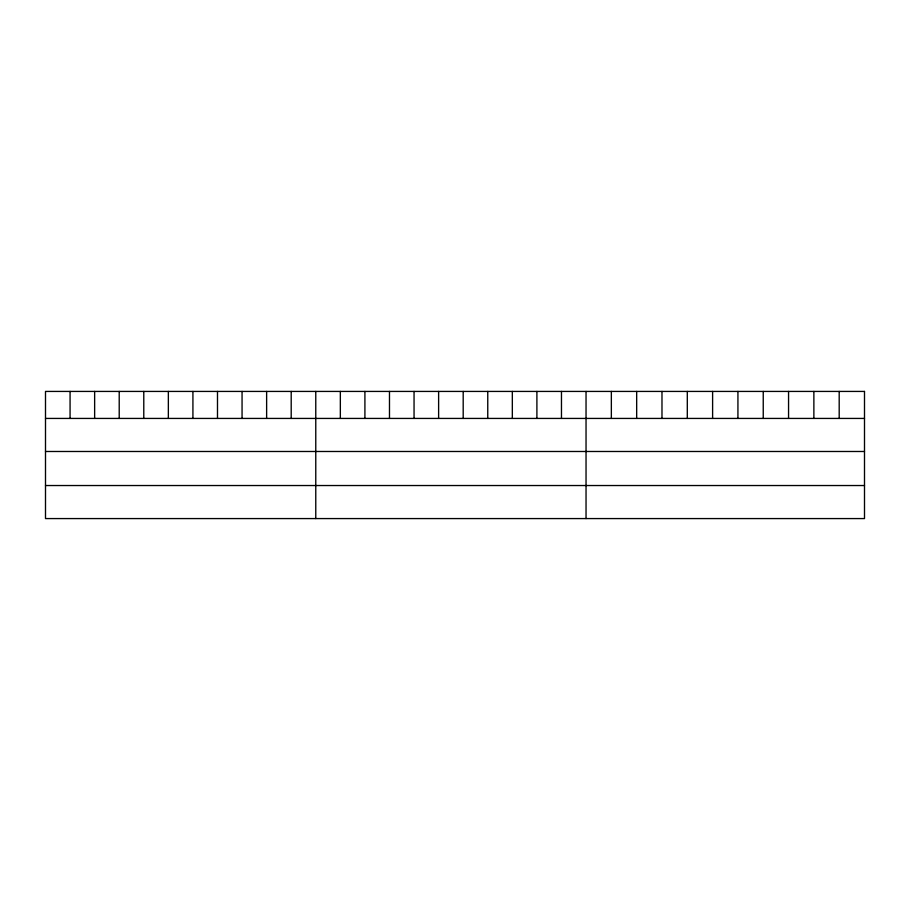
<?xml version="1.0" encoding="UTF-8"?>
<svg xmlns="http://www.w3.org/2000/svg" width="910" height="910" viewBox="0 0 910 910"><rect width="100%" height="100%" fill="white"/><g stroke="black" fill="none" stroke-linecap="round" stroke-linejoin="round"><path stroke-width="1.36" d="M45.5 418.429L864.5 418.429M45.5 451.485L864.5 451.485M45.5 485.53L864.5 485.53M839.191 391.425L839.191 418.429M813.87 391.425L813.87 418.429M788.56 391.425L788.56 418.429M763.24 391.425L763.24 418.429M737.93 391.425L737.93 418.429M712.61 391.425L712.61 418.429M687.3 391.425L687.3 418.429M661.98 391.425L661.98 418.429M636.67 391.425L636.67 418.429M611.349 391.425L611.349 418.429M586.04 391.425L586.04 518.575M561.47 391.425L561.47 418.429M536.9 391.425L536.9 418.429M512.33 391.425L512.33 418.429M487.76 391.425L487.76 418.429M463.19 391.425L463.19 418.429M438.62 391.425L438.62 418.429M414.05 391.425L414.05 418.429M389.48 391.425L389.48 418.429M364.91 391.425L364.91 418.429M340.34 391.425L340.34 418.429M315.77 391.425L315.77 518.575M291.2 391.425L291.2 418.429M266.63 391.425L266.63 418.429M242.06 391.425L242.06 418.429M217.49 391.425L217.49 418.429M192.92 391.425L192.92 418.429M168.35 391.425L168.35 418.429M143.78 391.425L143.78 418.429M119.21 391.425L119.21 418.429M94.64 391.425L94.64 418.429M70.07 391.425L70.07 418.429M864.5 391.425L45.5 391.425L45.5 518.575L864.5 518.575L864.5 391.425"/></g></svg>
